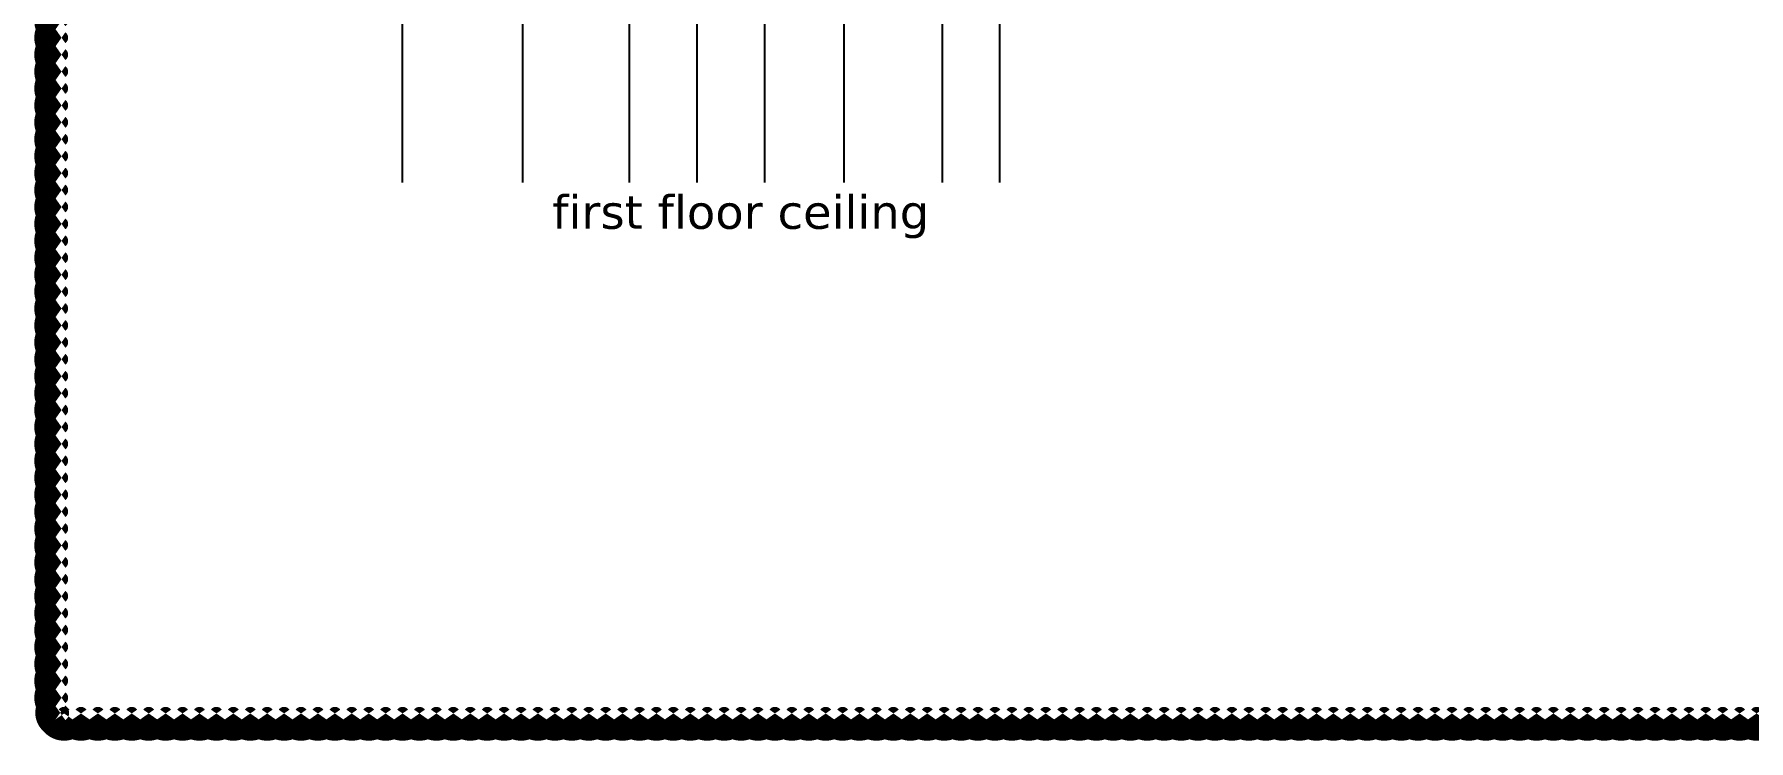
# Model space of a CAD drawing. Header units: inches. Extents: x -48 to 777, y -156 to 510.
# Drawn here: x 259.6 to 310.2, y 204.8 to 225.6 of the extents above; entities that cross this region are included whole.
import ezdxf

# ---------------------------------------------------------------- set-up
doc = ezdxf.new("R2010")
doc.units = ezdxf.units.IN
doc.header["$MEASUREMENT"] = 0
doc.layers.add('Str-Axes', color=8, linetype='Continuous')
doc.styles.add('ROMAND', font='verdana.ttf')

msp = doc.modelspace()

# ---------------------------------------------------------------- linework, layer by layer
at = {"color": 6, "const_width": 1}
msp.add_lwpolyline([(260.22744, 226.28475, 0.52056705), (260.22744, 225.78475, 0.52056705), (260.22744, 225.28475, 0.52056705), (260.22744, 224.78475, 0.52056705), (260.22744, 224.28475, 0.52056705), (260.22744, 223.78475, 0.52056705), (260.22744, 223.28475, 0.52056705), (260.22744, 222.78475, 0.52056705), (260.22744, 222.28475, 0.52056705), (260.22744, 221.78475, 0.52056705), (260.22744, 221.28475, 0.52056705), (260.22744, 220.78475, 0.52056705), (260.22744, 220.28475, 0.52056705), (260.22744, 219.78475, 0.52056705), (260.22744, 219.28475, 0.52056705), (260.22744, 218.78475, 0.52056705), (260.22744, 218.28475, 0.52056705), (260.22744, 217.78475, 0.52056705), (260.22744, 217.28475, 0.52056705), (260.22744, 216.78475, 0.52056705), (260.22744, 216.28475, 0.52056705), (260.22744, 215.78475, 0.52056705), (260.22744, 215.28475, 0.52056705), (260.22744, 214.78475, 0.52056705), (260.22744, 214.28475, 0.52056705), (260.22744, 213.78475, 0.52056705), (260.22744, 213.28475, 0.52056705), (260.22744, 212.78475, 0.52056705), (260.22744, 212.28475, 0.52056705), (260.22744, 211.78475, 0.52056705), (260.22744, 211.28475, 0.52056705), (260.22744, 210.78475, 0.52056705), (260.22744, 210.28475, 0.52056705), (260.22744, 209.78475, 0.52056705), (260.22744, 209.28475, 0.52056705), (260.22744, 208.78475, 0.52056705), (260.22744, 208.28475, 0.52056705), (260.22744, 207.78475, 0.52056705), (260.22744, 207.28475, 0.52056705), (260.22744, 206.78475, 0.52056705), (260.22744, 206.28475, 0.52056705), (260.22744, 205.78475, 0.52056705), (260.22744, 205.39667, 0.52056705), (260.72744, 205.39667, 0.52056705), (261.22744, 205.39667, 0.52056705), (261.72744, 205.39667, 0.52056705), (262.22744, 205.39667, 0.52056705), (262.72744, 205.39667, 0.52056705), (263.22744, 205.39667, 0.52056705), (263.72744, 205.39667, 0.52056705), (264.22744, 205.39667, 0.52056705), (264.72744, 205.39667, 0.52056705), (265.22744, 205.39667, 0.52056705), (265.72744, 205.39667, 0.52056705), (266.22744, 205.39667, 0.52056705), (266.72744, 205.39667, 0.52056705), (267.22744, 205.39667, 0.52056705), (267.72744, 205.39667, 0.52056705), (268.22744, 205.39667, 0.52056705), (268.72744, 205.39667, 0.52056705), (269.22744, 205.39667, 0.52056705), (269.72744, 205.39667, 0.52056705), (270.22744, 205.39667, 0.52056705), (270.72744, 205.39667, 0.52056705), (271.22744, 205.39667, 0.52056705), (271.72744, 205.39667, 0.52056705), (272.22744, 205.39667, 0.52056705), (272.72744, 205.39667, 0.52056705), (273.22744, 205.39667, 0.52056705), (273.72744, 205.39667, 0.52056705), (274.22744, 205.39667, 0.52056705), (274.72744, 205.39667, 0.52056705), (275.22744, 205.39667, 0.52056705), (275.72744, 205.39667, 0.52056705), (276.22744, 205.39667, 0.52056705), (276.72744, 205.39667, 0.52056705), (277.22744, 205.39667, 0.52056705), (277.72744, 205.39667, 0.52056705), (278.22744, 205.39667, 0.52056705), (278.72744, 205.39667, 0.52056705), (279.22744, 205.39667, 0.52056705), (279.72744, 205.39667, 0.52056705), (280.22744, 205.39667, 0.52056705), (280.72744, 205.39667, 0.52056705), (281.22744, 205.39667, 0.52056705), (281.72744, 205.39667, 0.52056705), (282.22744, 205.39667, 0.52056705), (282.72744, 205.39667, 0.52056705), (283.22744, 205.39667, 0.52056705), (283.72744, 205.39667, 0.52056705), (284.22744, 205.39667, 0.52056705), (284.72744, 205.39667, 0.52056705), (285.22744, 205.39667, 0.52056705), (285.72744, 205.39667, 0.52056705), (286.22744, 205.39667, 0.52056705), (286.72744, 205.39667, 0.52056705), (287.22744, 205.39667, 0.52056705), (287.72744, 205.39667, 0.52056705), (288.22744, 205.39667, 0.52056705), (288.72744, 205.39667, 0.52056705), (289.22744, 205.39667, 0.52056705), (289.72744, 205.39667, 0.52056705), (290.22744, 205.39667, 0.52056705), (290.72744, 205.39667, 0.52056705), (291.22744, 205.39667, 0.52056705), (291.72744, 205.39667, 0.52056705), (292.22744, 205.39667, 0.52056705), (292.72744, 205.39667, 0.52056705), (293.22744, 205.39667, 0.52056705), (293.72744, 205.39667, 0.52056705), (294.22744, 205.39667, 0.52056705), (294.72744, 205.39667, 0.52056705), (295.22744, 205.39667, 0.52056705), (295.72744, 205.39667, 0.52056705), (296.22744, 205.39667, 0.52056705), (296.72744, 205.39667, 0.52056705), (297.22744, 205.39667, 0.52056705), (297.72744, 205.39667, 0.52056705), (298.22744, 205.39667, 0.52056705), (298.72744, 205.39667, 0.52056705), (299.22744, 205.39667, 0.52056705), (299.72744, 205.39667, 0.52056705), (300.22744, 205.39667, 0.52056705), (300.72744, 205.39667, 0.52056705), (301.22744, 205.39667, 0.52056705), (301.72744, 205.39667, 0.52056705), (302.22744, 205.39667, 0.52056705), (302.72744, 205.39667, 0.52056705), (303.22744, 205.39667, 0.52056705), (303.72744, 205.39667, 0.52056705), (304.22744, 205.39667, 0.52056705), (304.72744, 205.39667, 0.52056705), (305.22744, 205.39667, 0.52056705), (305.72744, 205.39667, 0.52056705), (306.22744, 205.39667, 0.52056705), (306.72744, 205.39667, 0.52056705), (307.22744, 205.39667, 0.52056705), (307.72744, 205.39667, 0.52056705), (308.22744, 205.39667, 0.52056705), (308.72744, 205.39667, 0.52056705), (309.22744, 205.39667, 0.52056705), (309.72744, 205.39667, 0.52056705), (310.22744, 205.39667, 0.52056705), (310.72744, 205.39667, 0.52056705), (311.22744, 205.39667, 0.52056705)], format="xyb", dxfattribs=at)
at = {"layer": 'Str-Axes', "ltscale": 0.1}
for p, q in [((270.47678, 221.25688), (270.47678, 260.35831)), ((274.02678, 221.25688), (274.02678, 260.35831)), ((277.17678, 221.25688), (277.17678, 260.35831)), ((279.17678, 221.25688), (279.17678, 260.35831)), ((281.17678, 221.25688), (281.17678, 260.35831)), ((283.52678, 221.25688), (283.52678, 260.35831)), ((286.42678, 221.25688), (286.42678, 260.35831)), ((288.12678, 221.25688), (288.12678, 260.35831))]:
    msp.add_line(p, q, dxfattribs=at)

# ---------------------------------------------------------------- texts
at = {"color": 6, "insert": (286.03611, 219.60454), "char_height": 1, "width": 24.9472222, "attachment_point": 9, "style": 'ROMAND'}
msp.add_mtext('first floor ceiling ', dxfattribs=at)

doc.saveas('drawing.dxf')
